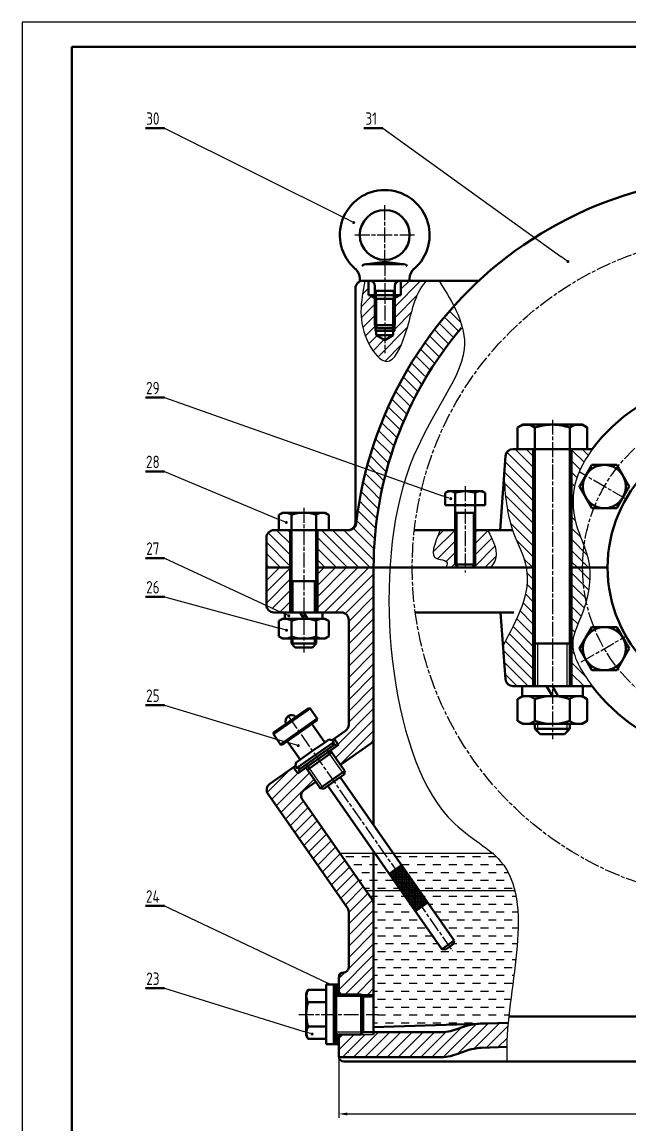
# Model space of a CAD drawing. Header units: millimetres. Extents: x -11122 to -2883, y -3177 to -1688.
# Drawn here: x -5565.6 to -5321.8, y -2777.8 to -2335.6 of the extents above; entities that cross this region are included whole.
import ezdxf

# ---------------------------------------------------------------- set-up
doc = ezdxf.new("R2010")
doc.units = ezdxf.units.MM
doc.header["$LTSCALE"] = 0.5
doc.linetypes.add('AM_ISO08W050', pattern=[18, 12, -1.5, 3, -1.5])
for name, color, linetype, lineweight in [('AM_0', 7, 'Continuous', 50), ('AM_4', 3, 'Continuous', 25), ('AM_5', 3, 'Continuous', 25), ('AM_7', 4, 'AM_ISO08W050', 25), ('duong dam', 7, 'Continuous', 50), ('duong_dam', 7, 'Continuous', 50)]:
    doc.layers.add(name, color=color, linetype=linetype, lineweight=lineweight)
doc.styles.get("Standard").update_dxf_attribs({"font": 'tcvn+7284-2003i.ttf', "width": 0.8, "height": 3.5})
doc.styles.add('TCVN', font='tcvn+7284-2003i.ttf', dxfattribs={"width": 0.8, "height": 3.5})
doc.dimstyles.new('MyTemplate$0', dxfattribs={"dimtxt": 3.5, "dimasz": 3.5, "dimexe": 1.5, "dimexo": 0, "dimtad": 1, "dimtoh": 1, "dimdec": 0, "dimzin": 0, "dimtxsty": 'TCVN', "dimcen": 0, "dimclrd": 3, "dimclre": 3, "dimclrt": 1, "dimadec": 0, "dimazin": 0, "dimtfac": 1, "dimtdec": 0, "dimtofl": 0, "dimtmove": 0, "dimatfit": 3, "dimfxl": 1, "dimtfill": 1, "dimtolj": 1, "dimtzin": 0, "dimarcsym": 0})
pattern_1 = [(45, (1389, 0), (-2.245064, 2.245064), [])]
pattern_2 = [(45, (2778, 0), (-2.245064, 2.245064), [])]
pattern_3 = [(135, (-6949.3103, -6035.1423), (-2.245064, -2.245064), [])]

# ---------------------------------------------------------------- blocks, each defined once
blk = doc.blocks.new('*D187')
at = {"color": 3, "lineweight": -2, "transparency": 16777216}
for p, q in [((-5438.59, -2749.97), (-5438.59, -2774.87)), ((-5042.5, -2752.31), (-5042.5, -2774.87)), ((-5435.09, -2773.37), (-5046, -2773.37))]:
    blk.add_line(p, q, dxfattribs=at)
at = {"color": 3, "transparency": 16777216}
for points in [[(-5435.09, -2772.79), (-5435.09, -2773.95), (-5438.59, -2773.37)], [(-5046, -2772.79), (-5046, -2773.95), (-5042.5, -2773.37)]]:
    blk.add_solid(points, dxfattribs=at)
at = {"color": 1, "transparency": 16777216, "insert": (-5240.54, -2771), "char_height": 3.5, "attachment_point": 5, "style": 'TCVN', "bg_fill": 3, "box_fill_scale": 1.1, "bg_fill_color": 256, "bg_fill_true_color": 13158600, "bg_fill_transparency": 0}
blk.add_mtext('\\A1;396', dxfattribs=at)
blk = doc.blocks.new('Đệm vênh M10')
at = {"layer": 'AM_0', "lineweight": 50}
for p, q in [((-8238.14, -2574.81), (-8238.14, -2572.31)), ((-8230.59, -2574.81), (-8232.03, -2572.31)), ((-8230.59, -2572.31), (-8229.14, -2574.81)), ((-8223.04, -2574.81), (-8223.04, -2572.31)), ((-8223.04, -2574.81), (-8238.14, -2574.81))]:
    blk.add_line(p, q, dxfattribs=at)

msp = doc.modelspace()

# ---------------------------------------------------------------- hatches: boundary and pattern name
at = {"layer": 'AM_4'}
h = msp.add_hatch(color=256, dxfattribs=at)
h.paths.add_polyline_path([(-5450.92, -2633.97), (-5451.5, -2633.15), (-5454.77, -2635.45), (-5454.2, -2636.27)])
h.paths.add_polyline_path([(-5443.31, -2627.42), (-5442.73, -2628.24), (-5439.45, -2625.94), (-5440.03, -2625.12)])
at = {"layer": 'AM_5'}
h = msp.add_hatch(color=256, dxfattribs=at)
edge = h.paths.add_edge_path(flags=0)
edge.add_arc((-5432.6, -2415.96), 0.625, 0, 360)
h = msp.add_hatch(color=256, dxfattribs=at)
edge = h.paths.add_edge_path(flags=0)
edge.add_arc((-5346.63, -2431.63), 0.625, 0, 360)
h = msp.add_hatch(color=256, dxfattribs=at)
edge = h.paths.add_edge_path(flags=0)
edge.add_arc((-5393.65, -2526.69), 0.625, 0, 360)
h = msp.add_hatch(color=256, dxfattribs=at)
edge = h.paths.add_edge_path(flags=0)
edge.add_arc((-5459.62, -2536.21), 0.625, 0, 360)
h = msp.add_hatch(color=256, dxfattribs=at)
edge = h.paths.add_edge_path(flags=0)
edge.add_arc((-5458.59, -2573.64), 0.625, 0, 360)
h = msp.add_hatch(color=256, dxfattribs=at)
edge = h.paths.add_edge_path(flags=0)
edge.add_arc((-5459.51, -2579.44), 0.625, 0, 360)
h = msp.add_hatch(color=256, dxfattribs=at)
edge = h.paths.add_edge_path(flags=0)
edge.add_arc((-5454.84, -2625.71), 0.625, 0, 360)
h = msp.add_hatch(color=256, dxfattribs=at)
edge = h.paths.add_edge_path(flags=0)
edge.add_arc((-5439.72, -2722.4), 0.625, 0, 360)
h = msp.add_hatch(color=256, dxfattribs=at)
edge = h.paths.add_edge_path(flags=0)
edge.add_arc((-5449.25, -2741.34), 0.625, 0, 360)
at = {"layer": 'AM_7'}
h = msp.add_hatch(dxfattribs=at)
h.set_pattern_fill('ANSI31', color=256)
h.set_pattern_definition(pattern_1)
edge = h.paths.add_edge_path()
edge.add_spline(control_points=[(-5428.13, -2439.31), (-5429.67, -2447.56), (-5431.82, -2459.11), (-5418.2, -2476.12), (-5409.42, -2456.48), (-5408.75, -2445.91), (-5403.77, -2439.78), (-5403.39, -2439.31)], knot_values=[0, 0, 0, 0, 25.291246, 35.380512, 48.20083, 69.950496, 71.738504, 71.738504, 71.738504, 71.738504], degree=3, periodic=0)
edge.add_line((-5403.39, -2439.31), (-5413.63, -2439.31))
edge.add_line((-5413.63, -2439.31), (-5413.63, -2445.07))
edge.add_line((-5413.63, -2445.07), (-5414.13, -2445.07))
edge.add_line((-5414.13, -2445.07), (-5416.13, -2446.22))
edge.add_line((-5416.13, -2446.22), (-5416.13, -2457.11))
edge.add_line((-5416.13, -2457.11), (-5416.13, -2459.44))
edge.add_line((-5416.13, -2459.44), (-5416.73, -2459.44))
edge.add_line((-5416.73, -2459.44), (-5416.73, -2461.11))
edge.add_line((-5416.73, -2461.11), (-5420.13, -2463.07))
edge.add_line((-5420.13, -2463.07), (-5423.53, -2461.11))
edge.add_line((-5423.53, -2461.11), (-5423.53, -2459.44))
edge.add_line((-5423.53, -2459.44), (-5424.13, -2459.44))
edge.add_line((-5424.13, -2459.44), (-5424.13, -2446.22))
edge.add_line((-5424.13, -2446.22), (-5426.13, -2445.07))
edge.add_line((-5426.13, -2445.07), (-5426.63, -2445.07))
edge.add_line((-5426.63, -2445.07), (-5426.63, -2439.31))
edge.add_line((-5426.63, -2439.31), (-5428.13, -2439.31))
at = {"layer": 'AM_7', "lineweight": 25}
h = msp.add_hatch(dxfattribs=at)
h.set_pattern_fill('ANSI31', color=256, angle=90)
h.set_pattern_definition([(135, (2778, 0), (-2.245064, -2.245064), [])])
edge = h.paths.add_edge_path()
edge.add_spline(control_points=[(-5392.4, -2449.47), (-5391.78, -2450.72), (-5390.05, -2454.74), (-5389.06, -2457.8)], knot_values=[10.705236, 10.705236, 10.705236, 10.705236, 18.592735, 18.592735, 18.592735, 18.592735], degree=3, periodic=0)
edge.add_arc((-5275.75, -2554.31), 148.83, 139.5771, 180)
edge.add_line((-5424.59, -2554.31), (-5447.09, -2554.31))
edge.add_line((-5447.09, -2554.31), (-5447.09, -2539.31))
edge.add_line((-5447.09, -2539.31), (-5442.59, -2539.31))
edge.add_line((-5442.59, -2539.31), (-5434.57, -2539.31))
edge.add_arc((-5434.57, -2536.31), 3, 270, 353.5338)
edge.add_arc((-5275.75, -2554.31), 156.83, 138.0524, 173.5338, ccw=False)
edge = h.paths.add_edge_path()
edge.add_arc((-5464.59, -2542.31), 3, 90, 180, ccw=False)
edge.add_line((-5464.59, -2539.31), (-5462.59, -2539.31))
edge.add_line((-5462.59, -2539.31), (-5458.09, -2539.31))
edge.add_line((-5458.09, -2539.31), (-5458.09, -2554.31))
edge.add_line((-5458.09, -2554.31), (-5467.59, -2554.31))
edge.add_line((-5467.59, -2554.31), (-5467.59, -2542.31))
at = {"layer": 'AM_7'}
h = msp.add_hatch(dxfattribs=at)
h.set_pattern_fill('ANSI31', color=256, angle=90)
h.set_pattern_definition(pattern_3)
edge = h.paths.add_edge_path()
edge.add_line((-5360.57, -2506.81), (-5366.87, -2506.81))
edge.add_line((-5366.87, -2506.81), (-5368.75, -2506.81))
edge.add_arc((-5368.75, -2509.81), 3, 90, 175.9478)
edge.add_line((-5371.74, -2509.6), (-5372.33, -2517.89))
edge.add_spline(control_points=[(-5372.33, -2517.89), (-5371.79, -2525.14), (-5371.24, -2532.39), (-5368.85, -2539.31)], knot_values=[0, 0, 0, 0, 21.704705, 21.704705, 21.704705, 21.704705], degree=3, periodic=0)
edge.add_spline(control_points=[(-5368.85, -2539.31), (-5367.08, -2544.4), (-5364.32, -2549.32), (-5363.36, -2554.31)], knot_values=[0, 0, 0, 0, 15.971932, 15.971932, 15.971932, 15.971932], degree=3, periodic=0)
edge.add_line((-5363.36, -2554.31), (-5360.57, -2554.31))
edge.add_line((-5360.57, -2554.31), (-5360.57, -2506.81))
h = msp.add_hatch(dxfattribs=at)
h.set_pattern_fill('ANSI31', color=256, angle=90)
h.set_pattern_definition(pattern_3)
edge = h.paths.add_edge_path()
edge.add_spline(control_points=[(-5344, -2521.81), (-5343.8, -2520.8), (-5342.42, -2515.42), (-5339.43, -2510.67), (-5336.99, -2506.81)], knot_values=[0, 0, 0, 0, 3.083121, 16.621132, 16.621132, 16.621132, 16.621132], degree=3, periodic=0)
edge.add_line((-5336.99, -2506.81), (-5345.17, -2506.81))
edge.add_line((-5345.17, -2506.81), (-5345.17, -2521.81))
edge.add_line((-5345.17, -2521.81), (-5344, -2521.81))
h = msp.add_hatch(dxfattribs=at)
h.set_pattern_fill('ANSI31', color=256, angle=90)
h.set_pattern_definition(pattern_3)
edge = h.paths.add_edge_path()
edge.add_spline(control_points=[(-5338.03, -2554.31), (-5338.17, -2552.93), (-5339.16, -2547.02), (-5344.4, -2537.03), (-5344.99, -2526.78), (-5344, -2521.81)], knot_values=[16.621132, 16.621132, 16.621132, 16.621132, 20.828975, 34.787135, 49.906174, 49.906174, 49.906174, 49.906174], degree=3, periodic=0)
edge.add_line((-5344, -2521.81), (-5345.17, -2521.81))
edge.add_line((-5345.17, -2521.81), (-5345.17, -2554.31))
edge.add_line((-5345.17, -2554.31), (-5338.03, -2554.31))
at = {"layer": 'AM_7', "lineweight": 25}
h = msp.add_hatch(dxfattribs=at)
h.set_pattern_fill('ANSI31', color=256)
h.set_pattern_definition(pattern_2)
edge = h.paths.add_edge_path()
edge.add_spline(control_points=[(-5377.83, -2554.31), (-5377.14, -2553.47), (-5373.64, -2549.24), (-5376.53, -2543.73), (-5378.86, -2539.31)], knot_values=[0, 0, 0, 0, 3.140591, 15.906065, 15.906065, 15.906065, 15.906065], degree=3, periodic=0)
edge.add_line((-5378.86, -2539.31), (-5383.87, -2539.31))
edge.add_line((-5383.87, -2539.31), (-5383.87, -2554.31))
edge.add_line((-5383.87, -2554.31), (-5377.83, -2554.31))
edge = h.paths.add_edge_path()
edge.add_spline(control_points=[(-5397.87, -2539.31), (-5400.08, -2544.61), (-5402.54, -2550.48), (-5397.26, -2551.11), (-5394.47, -2551.88), (-5395.32, -2553.62), (-5395.66, -2554.31)], knot_values=[0, 0, 0, 0, 11.588207, 12.843494, 15.830586, 17.801559, 17.801559, 17.801559, 17.801559], degree=3, periodic=0)
edge.add_line((-5395.66, -2554.31), (-5391.87, -2554.31))
edge.add_line((-5391.87, -2554.31), (-5391.87, -2539.31))
edge.add_line((-5391.87, -2539.31), (-5397.87, -2539.31))
at = {"layer": 'AM_7'}
h = msp.add_hatch(dxfattribs=at)
h.set_pattern_fill('ANSI31', color=256)
h.set_pattern_definition(pattern_1)
h.paths.add_polyline_path([(-5458.09, -2554.31), (-5467.59, -2554.31), (-5467.59, -2569.31, 0.013569), (-5467.58, -2569.47), (-5461.77, -2572.17), (-5461.47, -2572.31), (-5458.09, -2572.31)])
h.paths.add_polyline_path([(-5453.29, -2647.23, -0.414214), (-5452.68, -2643.75), (-5447.73, -2640.28), (-5451.17, -2635.37), (-5451.74, -2634.55), (-5455.02, -2636.84), (-5456.74, -2634.38), (-5466.19, -2641, 0.414214), (-5466.93, -2645.18), (-5435.13, -2690.6, -0.153915), (-5434.59, -2692.32), (-5434.59, -2714.64, -0.414214), (-5436.59, -2716.64, 0.414214), (-5438.59, -2718.64), (-5438.59, -2724.46), (-5437.59, -2725.46), (-5429.59, -2725.46), (-5424.59, -2725.46), (-5424.59, -2689.17, 0.153915), (-5425.13, -2687.45)])
h = msp.add_hatch(dxfattribs=at)
h.set_pattern_fill('ANSI31', color=256)
h.set_pattern_definition(pattern_1)
h.paths.add_polyline_path([(-5424.59, -2554.31), (-5447.09, -2554.31), (-5447.09, -2572.31), (-5445.04, -2572.31), (-5442.09, -2572.31), (-5437.59, -2572.31, -0.414214), (-5434.59, -2575.31), (-5434.59, -2617.31, -0.244698), (-5435.86, -2619.77), (-5440.36, -2622.91), (-5438.64, -2625.37), (-5441.91, -2627.66), (-5441.34, -2628.48), (-5437.9, -2633.4), (-5425.65, -2624.82, 0.244698), (-5424.59, -2622.78)])
h = msp.add_hatch(dxfattribs=at)
h.set_pattern_fill('ANSI31', color=256, angle=90)
h.set_pattern_definition(pattern_3)
edge = h.paths.add_edge_path()
edge.add_line((-5360.57, -2554.31), (-5363.36, -2554.31))
edge.add_spline(control_points=[(-5363.36, -2554.31), (-5361.4, -2564.54), (-5367.04, -2575.1), (-5372.69, -2585.67)], knot_values=[0, 0, 0, 0, 32.714038, 32.714038, 32.714038, 32.714038], degree=3, periodic=0)
edge.add_line((-5372.69, -2585.67), (-5371.74, -2599.02))
edge.add_arc((-5368.75, -2598.81), 3, 184.0522, 270)
edge.add_line((-5368.75, -2601.81), (-5367.87, -2601.81))
edge.add_line((-5367.87, -2601.81), (-5367.87, -2601.79))
edge.add_line((-5367.87, -2601.79), (-5360.57, -2601.79))
edge.add_line((-5360.57, -2601.79), (-5360.57, -2554.31))
h = msp.add_hatch(dxfattribs=at)
h.set_pattern_fill('ANSI31', color=256, angle=90)
h.set_pattern_definition(pattern_3)
edge = h.paths.add_edge_path()
edge.add_spline(control_points=[(-5344.58, -2586.81), (-5344.72, -2585.83), (-5344.9, -2581.25), (-5339.35, -2570.83), (-5337.42, -2560.4), (-5338.03, -2554.31)], knot_values=[49.906174, 49.906174, 49.906174, 49.906174, 53.075656, 64.740824, 83.245017, 83.245017, 83.245017, 83.245017], degree=3, periodic=0)
edge.add_line((-5338.03, -2554.31), (-5345.17, -2554.31))
edge.add_line((-5345.17, -2554.31), (-5345.17, -2586.81))
edge.add_line((-5345.17, -2586.81), (-5344.58, -2586.81))
h = msp.add_hatch(dxfattribs=at)
h.set_pattern_fill('ANSI31', color=256, angle=90)
h.set_pattern_definition(pattern_3)
edge = h.paths.add_edge_path()
edge.add_spline(control_points=[(-5336.99, -2601.81), (-5340.42, -2596.83), (-5343.85, -2591.85), (-5344.58, -2586.81)], knot_values=[83.245017, 83.245017, 83.245017, 83.245017, 99.590234, 99.590234, 99.590234, 99.590234], degree=3, periodic=0)
edge.add_line((-5344.58, -2586.81), (-5345.17, -2586.81))
edge.add_line((-5345.17, -2586.81), (-5345.17, -2601.79))
edge.add_line((-5345.17, -2601.79), (-5337.87, -2601.79))
edge.add_line((-5337.87, -2601.79), (-5336.99, -2601.81))
h = msp.add_hatch(dxfattribs=at)
h.set_pattern_fill('DASH', color=256)
h.set_pattern_definition([(0, (2778, 0), (3.175, 3.175), [3.175, -3.175])])
edge = h.paths.add_edge_path()
edge.add_spline(control_points=[(-5366.64, -2698.2), (-5366.6, -2695.89), (-5366.65, -2693.64), (-5366.81, -2691.46)], knot_values=[228.287874, 228.287874, 228.287874, 228.287874, 234.953778, 234.953778, 234.953778, 234.953778], degree=3, periodic=0)
edge.add_spline(control_points=[(-5366.81, -2691.46), (-5366.9, -2690.14), (-5367.04, -2688.84), (-5367.23, -2687.57)], knot_values=[224.237197, 224.237197, 224.237197, 224.237197, 228.287874, 228.287874, 228.287874, 228.287874], degree=3, periodic=0)
edge.add_spline(control_points=[(-5367.23, -2687.57), (-5367.42, -2686.31), (-5367.65, -2685.07), (-5367.94, -2683.87)], knot_values=[220.199355, 220.199355, 220.199355, 220.199355, 224.237197, 224.237197, 224.237197, 224.237197], degree=3, periodic=0)
edge.add_spline(control_points=[(-5367.94, -2683.87), (-5368.11, -2683.15), (-5368.3, -2682.44), (-5368.51, -2681.74)], knot_values=[217.766993, 217.766993, 217.766993, 217.766993, 220.199355, 220.199355, 220.199355, 220.199355], degree=3, periodic=0)
edge.add_spline(control_points=[(-5368.51, -2681.74), (-5368.71, -2681.11), (-5368.92, -2680.48), (-5369.15, -2679.86)], knot_values=[215.53402, 215.53402, 215.53402, 215.53402, 217.766993, 217.766993, 217.766993, 217.766993], degree=3, periodic=0)
edge.add_spline(control_points=[(-5369.15, -2679.86), (-5369.37, -2679.28), (-5369.6, -2678.72), (-5369.85, -2678.17)], knot_values=[213.452083, 213.452083, 213.452083, 213.452083, 215.53402, 215.53402, 215.53402, 215.53402], degree=3, periodic=0)
edge.add_spline(control_points=[(-5369.85, -2678.17), (-5370.11, -2677.57), (-5370.4, -2676.99), (-5370.7, -2676.42)], knot_values=[211.220273, 211.220273, 211.220273, 211.220273, 213.452083, 213.452083, 213.452083, 213.452083], degree=3, periodic=0)
edge.add_spline(control_points=[(-5370.7, -2676.42), (-5370.99, -2675.89), (-5371.29, -2675.36), (-5371.61, -2674.85)], knot_values=[209.118597, 209.118597, 209.118597, 209.118597, 211.220273, 211.220273, 211.220273, 211.220273], degree=3, periodic=0)
edge.add_spline(control_points=[(-5371.61, -2674.85), (-5372.22, -2673.89), (-5372.96, -2672.89), (-5373.77, -2671.95), (-5373.84, -2671.88)], knot_values=[204.825958, 204.825958, 204.825958, 204.825958, 208.778893, 209.118597, 209.118597, 209.118597, 209.118597], degree=3, periodic=0)
edge.add_spline(control_points=[(-5373.84, -2671.88), (-5374.27, -2671.39), (-5374.72, -2670.91), (-5375.19, -2670.45)], knot_values=[202.583409, 202.583409, 202.583409, 202.583409, 204.825958, 204.825958, 204.825958, 204.825958], degree=3, periodic=0)
edge.add_spline(control_points=[(-5375.19, -2670.45), (-5375.73, -2669.92), (-5376.3, -2669.4), (-5376.89, -2668.9)], knot_values=[200.022357, 200.022357, 200.022357, 200.022357, 202.583409, 202.583409, 202.583409, 202.583409], degree=3, periodic=0)
edge.add_line((-5376.89, -2668.9), (-5416.7, -2668.9))
edge.add_line((-5416.7, -2668.9), (-5392.25, -2703.81))
edge.add_line((-5392.25, -2703.81), (-5392.5, -2705.21))
edge.add_line((-5392.5, -2705.21), (-5394.14, -2706.35))
edge.add_line((-5394.14, -2706.35), (-5395.78, -2707.5))
edge.add_line((-5395.78, -2707.5), (-5397.17, -2707.25))
edge.add_line((-5397.17, -2707.25), (-5413.53, -2683.9))
edge.add_line((-5413.53, -2683.9), (-5424.59, -2683.9))
edge.add_line((-5424.59, -2683.9), (-5424.59, -2738.64))
edge.add_line((-5424.59, -2738.64), (-5370.63, -2736.84))
edge.add_spline(control_points=[(-5370.63, -2736.84), (-5370.42, -2734.52), (-5370.16, -2732.16), (-5369.87, -2729.78)], knot_values=[263.835919, 263.835919, 263.835919, 263.835919, 270.338263, 270.338263, 270.338263, 270.338263], degree=3, periodic=0)
edge.add_line((-5370.38, -2734.31), (-5370.38, -2734.31))
edge.add_spline(control_points=[(-5370.63, -2736.84), (-5370.42, -2734.52), (-5370.16, -2732.16), (-5369.87, -2729.78)], knot_values=[263.835919, 263.835919, 263.835919, 263.835919, 270.338263, 270.338263, 270.338263, 270.338263], degree=3, periodic=0)
edge.add_spline(control_points=[(-5369.87, -2729.78), (-5368.98, -2722.45), (-5367.85, -2714.93), (-5367.19, -2707.68)], knot_values=[243.846869, 243.846869, 243.846869, 243.846869, 263.835919, 263.835919, 263.835919, 263.835919], degree=3, periodic=0)
edge.add_spline(control_points=[(-5367.19, -2707.68), (-5366.89, -2704.45), (-5366.69, -2701.28), (-5366.64, -2698.2)], knot_values=[234.953778, 234.953778, 234.953778, 234.953778, 243.846869, 243.846869, 243.846869, 243.846869], degree=3, periodic=0)
h.paths.add_polyline_path([(-5424.59, -2668.9), (-5438.12, -2668.9), (-5427.61, -2683.9), (-5424.59, -2683.9)])
h.paths.add_polyline_path([(-5424.03, -2668.9), (-5424.59, -2668.9), (-5424.59, -2683.9), (-5413.53, -2683.9)], flags=17)
h.paths.add_polyline_path([(-5424.59, -2683.9), (-5427.61, -2683.9), (-5425.13, -2687.45, -0.153915), (-5424.59, -2689.17)])
at = {"layer": 'AM_7', "lineweight": 25}
h = msp.add_hatch(dxfattribs=at)
h.set_pattern_fill('ANSI37', color=256, scale=0.2, angle=45)
h.set_pattern_definition([(90, (2775.0167, 4.2606), (-0.635, 0), []), (180, (2775.0167, 4.2606), (-1e-16, -0.635), [])])
h.paths.add_polyline_path([(-5413.38, -2673.65), (-5415.84, -2675.37), (-5406.54, -2688.65), (-5402.88, -2688.65)])
h.paths.add_polyline_path([(-5415.84, -2675.37), (-5418.29, -2677.09), (-5410.2, -2688.65), (-5406.54, -2688.65)])
h.paths.add_polyline_path([(-5405.33, -2690.37), (-5406.54, -2688.65), (-5410.2, -2688.65), (-5407.79, -2692.09)])
h.paths.add_polyline_path([(-5402.88, -2688.65), (-5406.54, -2688.65), (-5405.33, -2690.37)])
at = {"layer": 'AM_7'}
h = msp.add_hatch(dxfattribs=at)
h.set_pattern_fill('ANSI31', color=256)
h.set_pattern_definition(pattern_2)
edge = h.paths.add_edge_path()
edge.add_arc((-5398.11, -2730.64), 20, 270, 290)
edge.add_line((-5391.27, -2749.44), (-5387.49, -2748.06))
edge.add_arc((-5380.65, -2766.86), 20, 91.9092, 110, ccw=False)
edge.add_line((-5381.32, -2746.87), (-5371.16, -2746.53))
edge.add_spline(control_points=[(-5371.16, -2746.53), (-5371.14, -2743.38), (-5370.93, -2740.14), (-5370.63, -2736.84)], knot_values=[270.238673, 270.238673, 270.238673, 270.238673, 279.633953, 279.633953, 279.633953, 279.633953], degree=3, periodic=0)
edge.add_line((-5370.63, -2736.84), (-5382.33, -2737.23))
edge.add_arc((-5381.66, -2757.22), 20, 91.9092, 110)
edge.add_line((-5388.5, -2738.43), (-5391.27, -2739.44))
edge.add_arc((-5398.11, -2720.64), 20, 270, 290, ccw=False)
edge.add_line((-5398.11, -2740.64), (-5424.59, -2740.64))
edge.add_line((-5424.59, -2740.64), (-5424.59, -2741.46))
edge.add_line((-5424.59, -2741.46), (-5429.59, -2741.46))
edge.add_line((-5429.59, -2741.46), (-5437.59, -2741.46))
edge.add_line((-5437.59, -2741.46), (-5438.59, -2742.46))
edge.add_line((-5438.59, -2742.46), (-5438.59, -2745.46))
edge.add_line((-5438.59, -2745.46), (-5438.59, -2750.31))
edge.add_arc((-5436.59, -2750.31), 2, 180, 189.5931)
edge.add_line((-5438.56, -2750.64), (-5398.11, -2750.64))

# ---------------------------------------------------------------- linework, layer by layer
for p, q in [((-5458, -2582.81), (-5447.07, -2582.81)), ((-5449.12, -2627.83), (-5454.04, -2631.27)), ((-5442.16, -2629.06), (-5443.31, -2627.42)), ((-5450.35, -2634.79), (-5451.5, -2633.15)), ((-5446.01, -2642.74), (-5451.17, -2635.37)), ((-5440.52, -2640.12), (-5436.42, -2637.25)), ((-5440.52, -2640.12), (-5444.61, -2642.98)), ((-5440.59, -2721.45), (-5440.59, -2725.46)), ((-5440.59, -2725.46), (-5438.59, -2725.46)), ((-5440.59, -2726.27), (-5440.59, -2725.46)), ((-5440.59, -2740.64), (-5440.59, -2726.27)), ((-5438.59, -2725.46), (-5429.59, -2725.46)), ((-5440.59, -2740.64), (-5440.59, -2741.46)), ((-5440.59, -2745.46), (-5440.59, -2741.46)), ((-5429.59, -2741.46), (-5439.59, -2741.46))]:
    msp.add_line(p, q)
at = {"layer": 'AM_0'}
for p, q in [((-4386.6, -2345.59), (-5545.6, -2345.59)), ((-5545.6, -2345.59), (-5545.6, -3166.59)), ((-5508.43, -2378.1), (-5516.08, -2378.1)), ((-5420.86, -2378.1), (-5428.51, -2378.1)), ((-5420.14, -2431.72), (-5428.42, -2432.8)), ((-5420.14, -2431.72), (-5411.86, -2432.8)), ((-5427.75, -2432.71), (-5412.52, -2432.71)), ((-5430.13, -2439.31), (-5430.13, -2438.39)), ((-5426.13, -2439.31), (-5430.13, -2439.31)), ((-5428.87, -2439.31), (-5382.39, -2439.31)), ((-5426.63, -2439.31), (-5426.63, -2445.07)), ((-5413.63, -2439.31), (-5426.63, -2439.31)), ((-5420.13, -2439.31), (-5426.13, -2439.31)), ((-5420.13, -2439.31), (-5414.13, -2439.31)), ((-5414.13, -2439.31), (-5410.13, -2439.31)), ((-5413.63, -2445.07), (-5413.63, -2439.31)), ((-5410.13, -2439.31), (-5410.13, -2438.39)), ((-5431.87, -2536.31), (-5431.87, -2442.31)), ((-5426.13, -2445.07), (-5426.63, -2445.07)), ((-5413.63, -2445.07), (-5426.13, -2445.07)), ((-5426.13, -2445.07), (-5423.53, -2446.57)), ((-5424.13, -2441.31), (-5424.13, -2457.11)), ((-5424.13, -2443.31), (-5416.13, -2443.31)), ((-5414.13, -2445.07), (-5416.73, -2446.57)), ((-5416.13, -2441.31), (-5416.13, -2457.11)), ((-5423.53, -2446.57), (-5423.53, -2461.11)), ((-5423.53, -2446.57), (-5416.73, -2446.57)), ((-5416.73, -2446.57), (-5416.73, -2461.11)), ((-5424.13, -2457.11), (-5416.13, -2457.11)), ((-5422.93, -2458.31), (-5417.33, -2458.31)), ((-5508.43, -2486.14), (-5516.08, -2486.14)), ((-5366.87, -2498.21), (-5364.79, -2497.01)), ((-5366.87, -2498.21), (-5366.87, -2506.81)), ((-5352.87, -2497.01), (-5364.79, -2497.01)), ((-5359.87, -2498.21), (-5359.87, -2506.81)), ((-5352.87, -2497.01), (-5340.95, -2497.01)), ((-5345.87, -2498.21), (-5345.87, -2506.81)), ((-5338.87, -2498.21), (-5340.95, -2497.01)), ((-5338.87, -2498.21), (-5338.87, -2506.81)), ((-5336.99, -2506.81), (-5368.75, -2506.81)), ((-5366.87, -2506.81), (-5352.87, -2506.81)), ((-5360.57, -2506.81), (-5360.57, -2601.81)), ((-5359.87, -2506.81), (-5359.87, -2601.81)), ((-5345.87, -2506.81), (-5359.87, -2506.81)), ((-5338.87, -2506.81), (-5352.87, -2506.81)), ((-5345.87, -2601.81), (-5345.87, -2506.81)), ((-5345.17, -2506.81), (-5345.17, -2601.81)), ((-5371.74, -2509.6), (-5373.85, -2539.31)), ((-5508.43, -2515.76), (-5516.08, -2515.76)), ((-5395.87, -2524.4), (-5394.68, -2523.71)), ((-5395.87, -2524.4), (-5395.87, -2529.31)), ((-5387.87, -2523.71), (-5394.68, -2523.71)), ((-5391.87, -2524.4), (-5391.87, -2529.31)), ((-5387.87, -2523.71), (-5381.06, -2523.71)), ((-5383.87, -2524.4), (-5383.87, -2529.31)), ((-5379.87, -2524.4), (-5381.06, -2523.71)), ((-5379.87, -2524.4), (-5379.87, -2529.31)), ((-5395.87, -2529.31), (-5387.87, -2529.31)), ((-5391.87, -2529.31), (-5391.87, -2553.11)), ((-5383.87, -2529.31), (-5391.87, -2529.31)), ((-5379.87, -2529.31), (-5387.87, -2529.31)), ((-5383.87, -2553.11), (-5383.87, -2529.31)), ((-5462.59, -2533.17), (-5461.1, -2532.31)), ((-5462.59, -2539.31), (-5462.59, -2533.17)), ((-5461.1, -2532.31), (-5444.07, -2532.31)), ((-5457.59, -2533.17), (-5457.59, -2539.31)), ((-5447.59, -2533.17), (-5447.59, -2539.31)), ((-5442.59, -2533.17), (-5444.07, -2532.31)), ((-5442.59, -2533.17), (-5442.59, -2539.31)), ((-5391.87, -2532.31), (-5383.87, -2532.31)), ((-5467.59, -2542.31), (-5467.59, -2569.31)), ((-5434.57, -2539.31), (-5464.59, -2539.31)), ((-5462.59, -2539.31), (-5464.59, -2539.31)), ((-5442.59, -2539.31), (-5462.59, -2539.31)), ((-5458.09, -2572.31), (-5458.09, -2539.31)), ((-5457.59, -2539.31), (-5457.59, -2554.31)), ((-5447.59, -2572.31), (-5447.59, -2539.31)), ((-5447.09, -2572.31), (-5447.09, -2539.31)), ((-5391.87, -2539.31), (-5408.24, -2539.31)), ((-5373.85, -2539.31), (-5383.87, -2539.31)), ((-5373.85, -2539.31), (-5368.85, -2539.31)), ((-5508.43, -2550.52), (-5516.08, -2550.52)), ((-5458.09, -2554.31), (-5467.59, -2554.31)), ((-5457.59, -2554.31), (-5457.59, -2572.31)), ((-5360.57, -2554.31), (-5447.09, -2554.31)), ((-5424.59, -2554.31), (-5424.59, -2657.64)), ((-5391.87, -2553.11), (-5390.67, -2554.31)), ((-5391.87, -2553.11), (-5383.87, -2553.11)), ((-5390.67, -2554.31), (-5385.07, -2554.31)), ((-5383.87, -2553.11), (-5385.07, -2554.31)), ((-5330.75, -2554.31), (-5345.17, -2554.31)), ((-5447.59, -2559.81), (-5457.59, -2559.81)), ((-5447.59, -2572.31), (-5447.59, -2559.81)), ((-5508.43, -2566), (-5516.08, -2566)), ((-5437.59, -2572.31), (-5464.59, -2572.31)), ((-5463.09, -2572.31), (-5442.09, -2572.31)), ((-5373.63, -2572.31), (-5407.87, -2572.31)), ((-5373.63, -2572.31), (-5371.74, -2599.02)), ((-5373.63, -2572.31), (-5368.3, -2572.31)), ((-5461.1, -2574.81), (-5462.59, -2575.67)), ((-5461.1, -2574.81), (-5462.59, -2575.67)), ((-5462.59, -2581.95), (-5462.59, -2575.67)), ((-5457.59, -2575.67), (-5457.59, -2581.95)), ((-5457.59, -2575.67), (-5457.59, -2581.95)), ((-5457.59, -2575.67), (-5457.59, -2581.95)), ((-5447.59, -2581.95), (-5447.59, -2575.67)), ((-5447.59, -2581.95), (-5447.59, -2575.67)), ((-5447.59, -2575.67), (-5447.59, -2581.95)), ((-5444.07, -2574.81), (-5442.59, -2575.67)), ((-5442.59, -2575.67), (-5442.59, -2581.95)), ((-5434.59, -2575.31), (-5434.59, -2617.31)), ((-5461.1, -2582.81), (-5462.59, -2581.95)), ((-5444.07, -2582.81), (-5442.59, -2581.95)), ((-5444.07, -2582.81), (-5461.1, -2582.81)), ((-5457.59, -2582.81), (-5457.59, -2584.81)), ((-5457.59, -2584.81), (-5457.59, -2584.81)), ((-5457.59, -2584.81), (-5456.09, -2586.31)), ((-5457.59, -2584.81), (-5447.59, -2584.81)), ((-5456.09, -2586.31), (-5449.09, -2586.31)), ((-5447.59, -2584.81), (-5449.09, -2586.31)), ((-5447.59, -2584.81), (-5447.59, -2582.81)), ((-5447.59, -2584.81), (-5447.59, -2582.81)), ((-5359.87, -2584.69), (-5345.87, -2584.69)), ((-5368.75, -2601.81), (-5336.99, -2601.81)), ((-5360.37, -2601.79), (-5360.37, -2601.81)), ((-5345.37, -2601.79), (-5345.37, -2601.81)), ((-5366.87, -2607.01), (-5364.79, -2605.81)), ((-5366.87, -2613.78), (-5366.87, -2607.01)), ((-5366.87, -2607.01), (-5366.87, -2615.81)), ((-5340.95, -2605.81), (-5364.79, -2605.81)), ((-5340.95, -2605.81), (-5364.79, -2605.81)), ((-5359.87, -2607.01), (-5359.87, -2615.81)), ((-5359.87, -2615.81), (-5359.87, -2607.01)), ((-5345.87, -2615.81), (-5345.87, -2607.01)), ((-5345.87, -2615.81), (-5345.87, -2607.01)), ((-5338.87, -2607.01), (-5340.95, -2605.81)), ((-5338.87, -2615.81), (-5338.87, -2607.01)), ((-5508.43, -2609.49), (-5516.08, -2609.49)), ((-5450.07, -2610.79), (-5464.81, -2621.11)), ((-5464.69, -2620.42), (-5450.76, -2610.67)), ((-5450.76, -2610.67), (-5450.07, -2610.79)), ((-5450.07, -2610.79), (-5447.2, -2614.89)), ((-5461.94, -2625.21), (-5447.2, -2614.89)), ((-5447.32, -2615.58), (-5461.25, -2625.33)), ((-5447.32, -2615.58), (-5449.37, -2617.02)), ((-5444.21, -2624.39), (-5449.37, -2617.02)), ((-5447.2, -2614.89), (-5447.32, -2615.58)), ((-5366.87, -2615.81), (-5364.79, -2617.01)), ((-5364.79, -2617.01), (-5340.95, -2617.01)), ((-5359.87, -2617.01), (-5359.87, -2619.01)), ((-5345.87, -2619.01), (-5345.87, -2617.01)), ((-5345.87, -2617.01), (-5345.87, -2619.01)), ((-5338.87, -2615.81), (-5340.95, -2617.01)), ((-5464.69, -2620.42), (-5464.81, -2621.11)), ((-5461.94, -2625.21), (-5464.81, -2621.11)), ((-5435.86, -2619.77), (-5441.18, -2623.49)), ((-5359.87, -2619.01), (-5357.77, -2621.11)), ((-5359.87, -2619.01), (-5345.87, -2619.01)), ((-5357.77, -2621.11), (-5347.97, -2621.11)), ((-5345.87, -2619.01), (-5347.97, -2621.11)), ((-5461.94, -2625.21), (-5461.25, -2625.33)), ((-5459.2, -2623.9), (-5461.25, -2625.33)), ((-5454.04, -2631.27), (-5459.2, -2623.9)), ((-5440.6, -2624.31), (-5455.35, -2634.63)), ((-5453.95, -2634.88), (-5440.85, -2625.7)), ((-5449.12, -2627.83), (-5444.21, -2624.39)), ((-5442.57, -2623.24), (-5444.21, -2624.39)), ((-5438.64, -2625.37), (-5442.73, -2628.24)), ((-5442.57, -2623.24), (-5441.18, -2623.49)), ((-5440.6, -2624.31), (-5441.18, -2623.49)), ((-5440.6, -2624.31), (-5440.85, -2625.7)), ((-5440.85, -2625.7), (-5440.03, -2625.12)), ((-5438.64, -2625.37), (-5440.36, -2622.91)), ((-5439.45, -2625.94), (-5440.03, -2625.12)), ((-5425.65, -2624.82), (-5437.9, -2633.4)), ((-5449.12, -2627.83), (-5455.67, -2632.42)), ((-5451.17, -2635.37), (-5441.34, -2628.48)), ((-5442.73, -2628.24), (-5450.92, -2633.97)), ((-5442.16, -2629.06), (-5443.31, -2627.42)), ((-5441.34, -2628.48), (-5441.91, -2627.66)), ((-5437.32, -2634.22), (-5441.63, -2628.07)), ((-5455.92, -2633.81), (-5466.19, -2641)), ((-5455.02, -2636.84), (-5456.74, -2634.38)), ((-5455.67, -2632.42), (-5455.92, -2633.81)), ((-5455.92, -2633.81), (-5455.35, -2634.63)), ((-5455.35, -2634.63), (-5453.95, -2634.88)), ((-5455.02, -2636.84), (-5450.92, -2633.97)), ((-5453.95, -2634.88), (-5454.77, -2635.45)), ((-5454.77, -2635.45), (-5454.2, -2636.27)), ((-5451.17, -2635.37), (-5451.74, -2634.55)), ((-5450.35, -2634.79), (-5451.5, -2633.15)), ((-5447.15, -2641.1), (-5451.17, -2635.37)), ((-5438.56, -2632.45), (-5438.56, -2632.45)), ((-5437.32, -2634.22), (-5436.18, -2635.86)), ((-5446.01, -2642.74), (-5436.18, -2635.86)), ((-5438.06, -2638.4), (-5442.98, -2641.84)), ((-5436.42, -2637.25), (-5438.06, -2638.4)), ((-5392.25, -2703.81), (-5438.06, -2638.4)), ((-5436.42, -2637.25), (-5436.18, -2635.86)), ((-5447.73, -2640.28), (-5452.68, -2643.75)), ((-5447.73, -2640.28), (-5447.73, -2640.28)), ((-5447.15, -2641.1), (-5446.01, -2642.74)), ((-5444.61, -2642.98), (-5446.01, -2642.74)), ((-5442.98, -2641.84), (-5444.61, -2642.98)), ((-5397.17, -2707.25), (-5442.98, -2641.84)), ((-5435.13, -2690.6), (-5466.93, -2645.18)), ((-5425.13, -2687.45), (-5453.29, -2647.23)), ((-5424.59, -2668.1), (-5424.59, -2672.88)), ((-5424.59, -2668.1), (-5424.59, -2741.46)), ((-5424.03, -2668.9), (-5418.29, -2677.09)), ((-5418.29, -2677.09), (-5413.38, -2673.65)), ((-5508.43, -2689.99), (-5516.08, -2689.99)), ((-5434.59, -2692.32), (-5434.59, -2714.64)), ((-5407.79, -2692.09), (-5402.88, -2688.65)), ((-5424.59, -2704.4), (-5424.59, -2725.46)), ((-5397.17, -2707.25), (-5392.25, -2703.81)), ((-5394.14, -2706.35), (-5392.5, -2705.21)), ((-5392.25, -2703.81), (-5392.5, -2705.21)), ((-5395.78, -2707.5), (-5397.17, -2707.25)), ((-5394.14, -2706.35), (-5395.78, -2707.5)), ((-5438.59, -2725.46), (-5438.59, -2718.64)), ((-5436.59, -2716.64), (-5436.59, -2716.64)), ((-5508.43, -2722.97), (-5516.08, -2722.97)), ((-5450.89, -2723.64), (-5451.59, -2724.86)), ((-5450.89, -2723.64), (-5443.59, -2723.64)), ((-5443.59, -2721.45), (-5440.59, -2721.45)), ((-5443.59, -2745.46), (-5443.59, -2721.45)), ((-5440.59, -2721.45), (-5438.59, -2721.45)), ((-5440.59, -2745.46), (-5440.59, -2721.45)), ((-5438.59, -2721.45), (-5438.59, -2725.46)), ((-5438.59, -2721.45), (-5438.59, -2724.46)), ((-5451.59, -2742.06), (-5451.59, -2724.85)), ((-5439.59, -2725.46), (-5440.59, -2725.46)), ((-5439.59, -2726.77), (-5440.59, -2726.77)), ((-5439.59, -2725.46), (-5429.59, -2725.46)), ((-5439.59, -2741.46), (-5439.59, -2725.46)), ((-5438.59, -2724.46), (-5437.59, -2725.46)), ((-5437.59, -2725.46), (-5429.59, -2725.46)), ((-5429.59, -2725.46), (-5428.77, -2726.27)), ((-5429.59, -2725.46), (-5429.59, -2741.46)), ((-5428.77, -2740.64), (-5428.77, -2726.27)), ((-5428.77, -2726.27), (-5424.59, -2726.27)), ((-5450.89, -2728.55), (-5443.59, -2728.55)), ((-5451.56, -2734.31), (-5451.59, -2734.31)), ((-5370.61, -2736.84), (-5424.59, -2738.64)), ((-5285.75, -2734.31), (-5370.38, -2734.31)), ((-5450.89, -2738.36), (-5443.59, -2738.36)), ((-5439.59, -2740.14), (-5440.59, -2740.14)), ((-5439.59, -2741.46), (-5440.59, -2741.46)), ((-5439.59, -2741.46), (-5429.59, -2741.46)), ((-5438.59, -2745.64), (-5438.59, -2741.46)), ((-5438.59, -2750.31), (-5438.59, -2741.46)), ((-5437.59, -2741.46), (-5438.59, -2742.46)), ((-5437.59, -2741.46), (-5429.59, -2741.46)), ((-5429.59, -2741.46), (-5428.77, -2740.64)), ((-5428.77, -2740.64), (-5424.59, -2740.64)), ((-5424.59, -2740.64), (-5398.11, -2740.64)), ((-5391.27, -2739.44), (-5388.5, -2738.43)), ((-5450.89, -2743.27), (-5451.59, -2742.05)), ((-5450.89, -2743.27), (-5443.59, -2743.27)), ((-5443.59, -2745.46), (-5440.59, -2745.46)), ((-5440.59, -2745.46), (-5438.59, -2745.46)), ((-5438.59, -2745.46), (-5438.59, -2742.46)), ((-5391.27, -2749.44), (-5387.49, -2748.06)), ((-5371.16, -2746.53), (-5381.32, -2746.87)), ((-5438.56, -2750.64), (-5398.11, -2750.64)), ((-5042.5, -2752.31), (-5436.59, -2752.31))]:
    msp.add_line(p, q, dxfattribs=at)
at = {"layer": 'AM_0', "lineweight": 50}
for p, q in [((-5424.13, -2457.11), (-5422.93, -2458.31)), ((-5416.13, -2457.11), (-5417.33, -2458.31)), ((-5461.1, -2574.81), (-5460.14, -2574.81)), ((-5444.07, -2574.81), (-5445.04, -2574.81)), ((-5365.02, -2605.81), (-5365.02, -2601.81)), ((-5352.87, -2605.81), (-5355.18, -2601.81)), ((-5352.87, -2601.81), (-5350.56, -2605.81)), ((-5340.72, -2605.81), (-5340.72, -2601.81))]:
    msp.add_line(p, q, dxfattribs=at)
at = {"layer": 'AM_0', "lineweight": 25}
for p, q in [((-5385.2, -2554.31), (-5390.54, -2554.31)), ((-5460.14, -2572.31), (-5445.04, -2572.31)), ((-5365.02, -2601.81), (-5340.72, -2601.81)), ((-5340.72, -2605.81), (-5365.02, -2605.81))]:
    msp.add_line(p, q, dxfattribs=at)
at = {"layer": 'AM_0', "linetype": 'Continuous', "lineweight": 25}
for p, q in [((-5440.59, -2721.77), (-5440.26, -2721.45)), ((-5440.59, -2722.22), (-5439.81, -2721.45)), ((-5440.59, -2722.67), (-5439.37, -2721.45)), ((-5440.59, -2723.12), (-5438.92, -2721.45)), ((-5440.59, -2723.57), (-5438.59, -2721.57)), ((-5440.59, -2724.02), (-5438.59, -2722.02)), ((-5440.59, -2724.47), (-5438.59, -2722.47)), ((-5440.59, -2724.92), (-5438.59, -2722.92)), ((-5440.59, -2725.37), (-5438.59, -2723.37)), ((-5440.23, -2725.46), (-5438.59, -2723.81)), ((-5439.78, -2725.46), (-5438.59, -2724.26)), ((-5439.33, -2725.46), (-5438.59, -2724.71)), ((-5438.88, -2725.46), (-5438.59, -2725.16)), ((-5440.59, -2741.53), (-5440.51, -2741.46)), ((-5440.59, -2741.98), (-5440.06, -2741.46)), ((-5440.59, -2742.43), (-5439.61, -2741.46)), ((-5440.59, -2742.88), (-5439.16, -2741.46)), ((-5440.59, -2743.33), (-5438.72, -2741.46)), ((-5440.59, -2743.77), (-5438.59, -2741.77)), ((-5440.59, -2744.22), (-5438.59, -2742.22)), ((-5440.59, -2744.67), (-5438.59, -2742.67)), ((-5440.59, -2745.12), (-5438.59, -2743.12)), ((-5440.48, -2745.46), (-5438.59, -2743.57)), ((-5440.03, -2745.46), (-5438.59, -2744.02)), ((-5439.58, -2745.46), (-5438.59, -2744.47)), ((-5439.13, -2745.46), (-5438.59, -2744.92)), ((-5438.68, -2745.46), (-5438.59, -2745.37))]:
    msp.add_line(p, q, dxfattribs=at)
at = {"layer": 'AM_0'}
for points in [[(-5322.04, -2521.81), (-5327.04, -2513.15), (-5337.04, -2513.15), (-5342.04, -2521.81), (-5337.04, -2530.47), (-5327.04, -2530.47)], [(-5322.04, -2586.81), (-5327.04, -2578.15), (-5337.04, -2578.15), (-5342.04, -2586.81), (-5337.04, -2595.47), (-5327.04, -2595.47)]]:
    msp.add_lwpolyline(points, close=True, dxfattribs=at)
for centre, radius in [((-5420.13, -2420.96), 10), ((-5275.75, -2554.31), 55), ((-5332.04, -2521.81), 8.66), ((-5332.04, -2586.81), 8.66)]:
    msp.add_circle(centre, radius, dxfattribs=at)
at = {"layer": 'AM_0', "lineweight": 50}
msp.add_arc((-5275.75, -2554.31), 156.83, 78.2213, 173.5338, dxfattribs=at)
at = {"layer": 'AM_0'}
for centre, radius, start, end in [((-5420.13, -2420.96), 18, 310.7057, 229.2943), ((-5435.13, -2438.39), 5, 0, 49.2943), ((-5428.42, -2433.52), 0.72, 90, 180), ((-5411.86, -2433.52), 0.72, 0, 90), ((-5405.13, -2438.39), 5, 130.7057, 180), ((-5428.87, -2442.31), 3, 90, 180), ((-5426.13, -2441.31), 2, 0, 90), ((-5414.13, -2441.31), 2, 90, 180), ((-5275.75, -2554.31), 148.83, 139.7712, 180), ((-5275.75, -2554.31), 77.5, 217.7997, 142.2003), ((-5363.31, -2502.54), 5.53, 51.5018, 120), ((-5352.87, -2518.01), 21, 90, 109.4712), ((-5352.87, -2518.01), 21, 70.5288, 90), ((-5342.43, -2502.54), 5.53, 60, 128.4982), ((-5368.75, -2509.81), 3, 90, 175.9478), ((-5393.83, -2526.87), 3.16, 51.5018, 120), ((-5387.87, -2535.71), 12, 90, 109.4712), ((-5387.87, -2535.71), 12, 70.5288, 90), ((-5381.9, -2526.87), 3.16, 60, 128.4982), ((-5460.04, -2536.26), 3.95, 51.5018, 120), ((-5452.59, -2547.31), 15, 70.5288, 109.4712), ((-5445.13, -2536.26), 3.95, 60, 128.4982), ((-5434.87, -2536.31), 3, 270, 0), ((-5434.57, -2536.31), 3, 270, 353.5338), ((-5464.59, -2542.31), 3, 90, 180), ((-5464.59, -2569.31), 3, 180, 270), ((-5437.59, -2575.31), 3, 0, 90), ((-5460.04, -2578.76), 3.95, 51.5018, 120), ((-5452.59, -2589.81), 15, 70.5288, 109.4712), ((-5445.13, -2578.76), 3.95, 60, 128.4982), ((-5460.04, -2578.86), 3.95, 240, 308.4982), ((-5452.59, -2567.81), 15, 250.5288, 289.4712), ((-5445.13, -2578.86), 3.95, 231.5018, 300), ((-5368.75, -2598.81), 3, 184.0522, 270), ((-5363.31, -2611.34), 5.53, 51.5018, 120), ((-5352.87, -2626.81), 21, 70.5288, 109.4712), ((-5342.43, -2611.34), 5.53, 60, 128.4982), ((-5457.44, -2615.95), 2.5, 46.537, 203.463), ((-5437.59, -2617.31), 3, 305, 0), ((-5363.31, -2611.49), 5.53, 240, 308.4982), ((-5352.87, -2596.01), 21, 250.5288, 289.4712), ((-5342.43, -2611.49), 5.53, 231.5018, 300), ((-5427.09, -2622.78), 2.5, 305, 360), ((-5464.47, -2643.46), 3, 125, 215), ((-5451.24, -2645.79), 2.5, 125, 215), ((-5427.59, -2689.17), 3, 0, 35), ((-5437.59, -2692.32), 3, 0, 35), ((-5436.59, -2714.64), 2, 270, 0), ((-5436.59, -2718.64), 2, 90, 180), ((-5446.94, -2726.09), 4.65, 148.1553, 211.8447), ((-5434.03, -2733.46), 17.55, 163.7642, 196.2358), ((-5446.94, -2740.82), 4.65, 148.1553, 211.8447), ((-5398.11, -2720.64), 20, 270, 290), ((-5381.66, -2757.22), 20, 91.9092, 110), ((-5436.59, -2750.31), 2, 180, 270), ((-5434.58, -2748.64), 0.001, 180, 270), ((-5398.11, -2730.64), 20, 270, 290), ((-5380.65, -2766.86), 20, 91.9092, 110)]:
    msp.add_arc(centre, radius, start, end, dxfattribs=at)
at = {"layer": 'AM_4'}
for p, q in [((-4376.6, -2335.59), (-5565.6, -2335.59)), ((-5565.6, -2335.59), (-5565.6, -3176.59)), ((-5423.53, -2443.31), (-5423.53, -2458.31)), ((-5416.73, -2443.31), (-5416.73, -2458.31)), ((-5424.13, -2446.22), (-5424.13, -2459.44)), ((-5416.13, -2446.22), (-5416.13, -2459.44)), ((-5391.27, -2532.31), (-5391.27, -2553.71)), ((-5384.47, -2553.71), (-5384.47, -2532.31)), ((-5456.84, -2572.31), (-5456.84, -2559.81)), ((-5448.34, -2572.31), (-5448.34, -2559.81)), ((-5456.84, -2585.56), (-5456.84, -2582.81)), ((-5448.34, -2585.56), (-5448.34, -2582.81)), ((-5358.82, -2584.69), (-5358.82, -2601.81)), ((-5346.92, -2601.81), (-5346.92, -2584.69)), ((-5358.82, -2617.01), (-5358.82, -2620.06)), ((-5346.92, -2620.06), (-5346.92, -2617.01)), ((-5436.42, -2637.25), (-5442.16, -2629.06)), ((-5444.61, -2642.98), (-5450.35, -2634.79)), ((-5428.77, -2726.27), (-5439.59, -2726.27)), ((-5429.59, -2725.46), (-5424.59, -2725.46)), ((-5428.77, -2740.64), (-5439.59, -2740.64)), ((-5429.59, -2741.46), (-5424.59, -2741.46))]:
    msp.add_line(p, q, dxfattribs=at)
at = {"layer": 'AM_4', "lineweight": 25}
for p, q in [((-5376.36, -2668.9), (-5438.12, -2668.9)), ((-5368.2, -2683.9), (-5427.61, -2683.9))]:
    msp.add_line(p, q, dxfattribs=at)
at = {"layer": 'AM_4'}
for points in [[(-5428.13, -2439.31), (-5426.53, -2464.55), (-5419.35, -2471.64), (-5412.02, -2461.12), (-5404.5, -2440.71), (-5403.39, -2439.31)], [(-5336.99, -2506.81), (-5343.23, -2518.82), (-5343.3, -2537.03), (-5338.73, -2550.21), (-5340.95, -2572.82), (-5344.68, -2583.87), (-5336.99, -2601.81)], [(-5372.33, -2517.89), (-5368.85, -2539.31), (-5363.36, -2554.31), (-5372.69, -2585.67)]]:
    msp.add_spline(points, degree=3, dxfattribs=at)
msp.add_open_spline([(-5398.33, -2439.31), (-5392.8, -2448.22), (-5379.44, -2469.79), (-5429.09, -2519.68), (-5415.95, -2649.84), (-5355.36, -2676.22), (-5371.28, -2722.53), (-5371.17, -2748.01), (-5371.16, -2748.75), (-5371.16, -2749.94), (-5371.15, -2751.12), (-5371.15, -2752.31)], degree=3, knots=[0, 0, 0, 0, 36.267428, 87.758573, 177.430253, 205.165662, 279.633953, 281.855177, 281.855177, 281.855177, 285.424929, 285.424929, 285.424929, 285.424929], dxfattribs=at)
at = {"layer": 'AM_4', "lineweight": 25}
for points in [[(-5397.87, -2539.31), (-5399.03, -2550.84), (-5397.8, -2551.07), (-5395.13, -2552.41), (-5395.66, -2554.31)], [(-5378.86, -2539.31), (-5376.01, -2551.75), (-5377.83, -2554.31)]]:
    msp.add_spline(points, degree=3, dxfattribs=at)
at = {"layer": 'AM_5', "color": 3}
for p, q in [((-5508.43, -2378.1), (-5516.09, -2378.1)), ((-5420.86, -2378.1), (-5428.52, -2378.1)), ((-5508.43, -2486.14), (-5516.09, -2486.14)), ((-5508.43, -2515.76), (-5516.09, -2515.76)), ((-5508.43, -2550.52), (-5516.09, -2550.52)), ((-5508.43, -2566), (-5516.09, -2566)), ((-5508.43, -2609.49), (-5516.09, -2609.49)), ((-5508.43, -2689.99), (-5516.09, -2689.99)), ((-5508.42, -2722.98), (-5516.08, -2722.98))]:
    msp.add_line(p, q, dxfattribs=at)
at = {"layer": 'AM_5'}
for p, q in [((-5508.43, -2378.1), (-5435.73, -2414.4)), ((-5420.86, -2378.1), (-5349.47, -2429.59)), ((-5433.16, -2415.68), (-5435.73, -2414.4)), ((-5347.14, -2431.27), (-5349.47, -2429.59)), ((-5508.43, -2486.14), (-5396.95, -2525.52)), ((-5508.43, -2515.76), (-5462.85, -2534.85)), ((-5394.24, -2526.48), (-5396.95, -2525.52)), ((-5460.19, -2535.96), (-5462.85, -2534.85)), ((-5508.43, -2550.52), (-5461.77, -2572.17)), ((-5508.43, -2566), (-5462.88, -2578.51)), ((-5459.16, -2573.38), (-5461.77, -2572.17)), ((-5460.11, -2579.27), (-5462.88, -2578.51)), ((-5508.43, -2609.49), (-5458.19, -2624.7)), ((-5455.44, -2625.53), (-5458.19, -2624.7)), ((-5508.43, -2689.99), (-5442.89, -2720.91)), ((-5508.42, -2722.98), (-5452.59, -2740.3)), ((-5440.29, -2722.14), (-5442.89, -2720.91)), ((-5449.84, -2741.15), (-5452.59, -2740.3))]:
    msp.add_line(p, q, dxfattribs=at)
at = {"layer": 'AM_7'}
for p, q in [((-5420.13, -2432.96), (-5420.13, -2408.96)), ((-5432.13, -2420.96), (-5408.13, -2420.96)), ((-5420.13, -2431.3), (-5420.13, -2468.3)), ((-5352.87, -2495.01), (-5352.87, -2623.11)), ((-5323.38, -2526.81), (-5342.15, -2515.98)), ((-5387.87, -2521.71), (-5387.87, -2556.31)), ((-5452.59, -2530.31), (-5452.59, -2588.31)), ((-5341.28, -2592.14), (-5323.38, -2581.81)), ((-5458.87, -2613.9), (-5392.99, -2707.99)), ((-5454.59, -2733.46), (-5422.85, -2733.46))]:
    msp.add_line(p, q, dxfattribs=at)
for radius in [133.33, 65]:
    msp.add_circle((-5275.75, -2554.31), radius, dxfattribs=at)
at = {"layer": 'duong dam'}
for p in [(-5423.53, -2461.11), (-5416.73, -2461.11)]:
    msp.add_line(p, (-5420.13, -2463.07), dxfattribs=at)
at = {"layer": 'duong_dam'}
for p, q in [((-5423.53, -2457.71), (-5423.53, -2459.44)), ((-5416.73, -2457.71), (-5416.73, -2459.44)), ((-5416.73, -2461.11), (-5416.73, -2458.58)), ((-5416.13, -2459.44), (-5424.13, -2459.44)), ((-5423.53, -2459.44), (-5423.53, -2461.11)), ((-5423.53, -2461.11), (-5416.73, -2461.11))]:
    msp.add_line(p, q, dxfattribs=at)

# ---------------------------------------------------------------- block references
at = {"layer": 'AM_0'}
msp.add_blockref('Đệm vênh M10', (2778, 0), dxfattribs=at)

# ---------------------------------------------------------------- texts
at = {"layer": 'AM_5', "color": 1, "char_height": 5, "attachment_point": 8}
for s, insert in [('30', (-5513.14, -2376.79)), ('31', (-5425.57, -2376.79)), ('29', (-5513.14, -2484.83)), ('28', (-5513.14, -2514.44)), ('27', (-5513.14, -2549.21)), ('26', (-5513.14, -2564.69)), ('25', (-5513.14, -2608.18)), ('24', (-5513.14, -2688.68)), ('23', (-5513.13, -2721.67))]:
    msp.add_mtext(s, dxfattribs=dict(at, insert=insert))

# ---------------------------------------------------------------- next in the draw order: dimensions: what is measured, and where the dimension line sits
dim = msp.add_linear_dim(base=(-5042.5, -2773.37), p1=(-5438.59, -2749.97), p2=(-5042.5, -2752.31), dimstyle='MyTemplate$0', override={"dimtol": 0, "dimlim": 0, "dimtp": 0.1, "dimtm": 0.1, "dimtfac": 0.71, "dimtdec": 4, "dimtolj": 1, "dimtzin": 7})
dim.commit()
dim.dimension.update_dxf_attribs({"geometry": '*D187', "text_midpoint": (-5240.54, -2771)})

doc.saveas('drawing.dxf')
